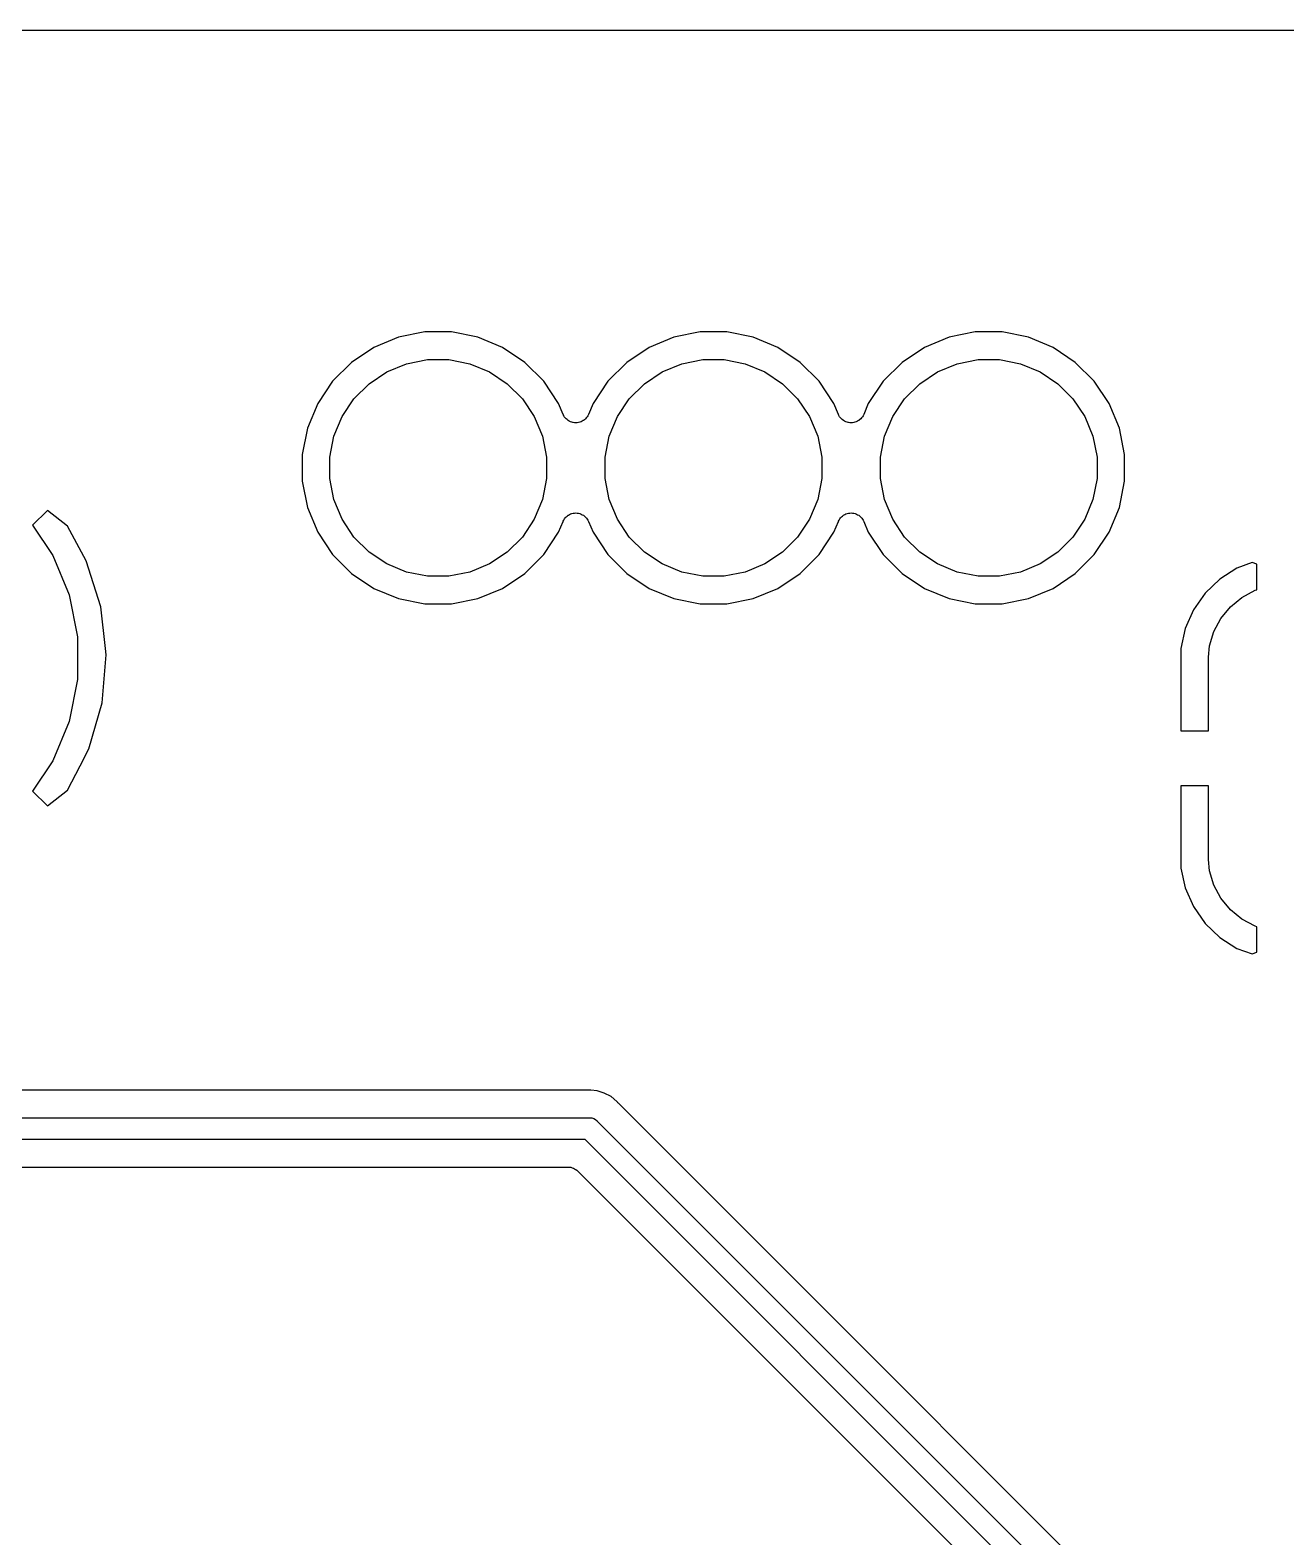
# Model space of a CAD drawing. Extents: x 49 to 143, y -158 to -38.
# Drawn here: x 118.92 to 130.5, y -53.42 to -39.52 of the extents above; entities that cross this region are included whole.
import ezdxf

# ---------------------------------------------------------------- set-up
doc = ezdxf.new("R2010")
doc.units = 0
doc.layers.add('BLACK', color=7, linetype='CONTINUOUS')

msp = doc.modelspace()

# ---------------------------------------------------------------- linework, layer by layer
at = {"layer": 'BLACK', "linetype": 'CONTINUOUS'}
for p, q in [((55.3157, -39.522), (137, -39.522)), ((122.316, -42.3552), (122.088, -42.4497)), ((122.558, -42.307), (122.316, -42.3552)), ((122.806, -42.307), (122.558, -42.307)), ((123.048, -42.3552), (122.806, -42.307)), ((123.276, -42.4497), (123.048, -42.3552)), ((124.856, -42.3552), (124.628, -42.4497)), ((125.098, -42.307), (124.856, -42.3552)), ((125.346, -42.307), (125.098, -42.307)), ((125.588, -42.3552), (125.346, -42.307)), ((125.816, -42.4497), (125.588, -42.3552)), ((127.396, -42.3552), (127.168, -42.4497)), ((127.638, -42.307), (127.396, -42.3552)), ((127.886, -42.307), (127.638, -42.307)), ((128.128, -42.3552), (127.886, -42.307)), ((128.356, -42.4497), (128.128, -42.3552)), ((122.088, -42.4497), (121.883, -42.587)), ((123.481, -42.587), (123.276, -42.4497)), ((124.628, -42.4497), (124.423, -42.587)), ((126.021, -42.587), (125.816, -42.4497)), ((127.168, -42.4497), (126.963, -42.587)), ((128.561, -42.587), (128.356, -42.4497)), ((121.883, -42.587), (121.708, -42.7616)), ((122.045, -42.7842), (122.208, -42.6748)), ((122.208, -42.6748), (122.39, -42.5994)), ((122.39, -42.5994), (122.584, -42.561)), ((122.584, -42.561), (122.78, -42.561)), ((122.78, -42.561), (122.974, -42.5994)), ((122.974, -42.5994), (123.156, -42.6748)), ((123.156, -42.6748), (123.319, -42.7842)), ((123.656, -42.7616), (123.481, -42.587)), ((124.423, -42.587), (124.248, -42.7616)), ((124.585, -42.7842), (124.748, -42.6748)), ((124.748, -42.6748), (124.93, -42.5994)), ((124.93, -42.5994), (125.124, -42.561)), ((125.124, -42.561), (125.32, -42.561)), ((125.32, -42.561), (125.514, -42.5994)), ((125.514, -42.5994), (125.696, -42.6748)), ((125.696, -42.6748), (125.859, -42.7842)), ((126.196, -42.7616), (126.021, -42.587)), ((126.963, -42.587), (126.788, -42.7616)), ((127.125, -42.7842), (127.288, -42.6748)), ((127.288, -42.6748), (127.47, -42.5994)), ((127.47, -42.5994), (127.664, -42.561)), ((127.664, -42.561), (127.86, -42.561)), ((127.86, -42.561), (128.054, -42.5994)), ((128.054, -42.5994), (128.236, -42.6748)), ((128.236, -42.6748), (128.399, -42.7842)), ((128.736, -42.7616), (128.561, -42.587)), ((121.708, -42.7616), (121.571, -42.967)), ((121.905, -42.9235), (122.045, -42.7842)), ((123.319, -42.7842), (123.459, -42.9235)), ((123.793, -42.967), (123.656, -42.7616)), ((124.248, -42.7616), (124.111, -42.967)), ((124.445, -42.9235), (124.585, -42.7842)), ((125.859, -42.7842), (125.999, -42.9235)), ((126.333, -42.967), (126.196, -42.7616)), ((126.788, -42.7616), (126.651, -42.967)), ((126.985, -42.9235), (127.125, -42.7842)), ((128.399, -42.7842), (128.539, -42.9235)), ((128.873, -42.967), (128.736, -42.7616)), ((121.796, -43.0873), (121.905, -42.9235)), ((123.459, -42.9235), (123.568, -43.0873)), ((124.336, -43.0873), (124.445, -42.9235)), ((125.999, -42.9235), (126.108, -43.0873)), ((126.876, -43.0873), (126.985, -42.9235)), ((128.539, -42.9235), (128.648, -43.0873)), ((121.571, -42.967), (121.476, -43.1952)), ((121.72, -43.2693), (121.796, -43.0873)), ((123.568, -43.0873), (123.644, -43.2693)), ((123.835, -43.0669), (123.793, -42.967)), ((123.84, -43.0778), (123.835, -43.0669)), ((123.846, -43.0884), (123.84, -43.0778)), ((123.846, -43.0886), (123.846, -43.0884)), ((123.846, -43.0888), (123.846, -43.0886)), ((123.854, -43.0983), (123.846, -43.0888)), ((124.057, -43.0903), (124.049, -43.0995)), ((124.063, -43.0792), (124.057, -43.0899)), ((124.057, -43.0899), (124.057, -43.0901)), ((124.057, -43.0901), (124.057, -43.0903)), ((124.069, -43.0686), (124.063, -43.0792)), ((124.111, -42.967), (124.069, -43.0669)), ((124.069, -43.0669), (124.069, -43.0681)), ((124.069, -43.0681), (124.069, -43.0682)), ((124.069, -43.0682), (124.069, -43.0682)), ((124.069, -43.0682), (124.069, -43.0686)), ((124.26, -43.2693), (124.336, -43.0873)), ((126.108, -43.0873), (126.184, -43.2693)), ((126.375, -43.0669), (126.333, -42.967)), ((126.38, -43.0778), (126.375, -43.0669)), ((126.386, -43.0884), (126.38, -43.0778)), ((126.386, -43.0886), (126.386, -43.0884)), ((126.386, -43.0888), (126.386, -43.0886)), ((126.394, -43.0983), (126.386, -43.0888)), ((126.597, -43.0903), (126.589, -43.0995)), ((126.603, -43.0792), (126.597, -43.0899)), ((126.597, -43.0899), (126.597, -43.0901)), ((126.597, -43.0901), (126.597, -43.0903)), ((126.609, -43.0686), (126.603, -43.0792)), ((126.651, -42.967), (126.609, -43.0669)), ((126.609, -43.0669), (126.609, -43.0681)), ((126.609, -43.0681), (126.609, -43.0682)), ((126.609, -43.0682), (126.609, -43.0682)), ((126.609, -43.0682), (126.609, -43.0686)), ((126.8, -43.2693), (126.876, -43.0873)), ((128.648, -43.0873), (128.724, -43.2693)), ((128.968, -43.1952), (128.873, -42.967)), ((121.476, -43.1952), (121.428, -43.4375)), ((123.862, -43.1077), (123.854, -43.0983)), ((123.862, -43.1078), (123.862, -43.1077)), ((123.862, -43.108), (123.862, -43.1078)), ((123.871, -43.1157), (123.862, -43.108)), ((123.881, -43.1235), (123.871, -43.1157)), ((123.881, -43.1236), (123.881, -43.1235)), ((123.881, -43.1237), (123.881, -43.1236)), ((123.892, -43.1295), (123.881, -43.1237)), ((123.903, -43.1353), (123.892, -43.1295)), ((123.903, -43.1354), (123.903, -43.1353)), ((123.903, -43.1355), (123.903, -43.1354)), ((123.915, -43.1391), (123.903, -43.1355)), ((123.926, -43.1427), (123.915, -43.1391)), ((123.927, -43.1428), (123.926, -43.1427)), ((123.926, -43.1427), (123.926, -43.1427)), ((123.939, -43.1441), (123.927, -43.1428)), ((123.951, -43.1453), (123.939, -43.1441)), ((123.964, -43.1442), (123.951, -43.1453)), ((123.951, -43.1453), (123.951, -43.1453)), ((123.951, -43.1453), (123.951, -43.1453)), ((123.976, -43.1431), (123.964, -43.1442)), ((123.988, -43.1395), (123.976, -43.143)), ((123.976, -43.143), (123.976, -43.1431)), ((123.976, -43.1431), (123.976, -43.1431)), ((123.999, -43.1362), (123.988, -43.1395)), ((124, -43.1361), (123.999, -43.1362)), ((124.011, -43.1303), (124, -43.136)), ((124, -43.136), (124, -43.1361)), ((124.021, -43.1247), (124.011, -43.1303)), ((124.022, -43.1246), (124.021, -43.1247)), ((124.031, -43.1168), (124.022, -43.1245)), ((124.022, -43.1245), (124.022, -43.1246)), ((124.041, -43.1092), (124.031, -43.1168)), ((124.049, -43.0995), (124.041, -43.1089)), ((124.041, -43.1089), (124.041, -43.109)), ((124.041, -43.109), (124.041, -43.1092)), ((126.402, -43.1077), (126.394, -43.0983)), ((126.402, -43.1078), (126.402, -43.1077)), ((126.402, -43.108), (126.402, -43.1078)), ((126.411, -43.1157), (126.402, -43.108)), ((126.421, -43.1235), (126.411, -43.1157)), ((126.421, -43.1236), (126.421, -43.1235)), ((126.421, -43.1237), (126.421, -43.1236)), ((126.432, -43.1295), (126.421, -43.1237)), ((126.443, -43.1353), (126.432, -43.1295)), ((126.443, -43.1354), (126.443, -43.1353)), ((126.443, -43.1355), (126.443, -43.1354)), ((126.455, -43.1391), (126.443, -43.1355)), ((126.466, -43.1427), (126.455, -43.1391)), ((126.467, -43.1428), (126.466, -43.1427)), ((126.466, -43.1427), (126.466, -43.1427)), ((126.479, -43.1441), (126.467, -43.1428)), ((126.491, -43.1453), (126.479, -43.1441)), ((126.504, -43.1442), (126.491, -43.1453)), ((126.491, -43.1453), (126.491, -43.1453)), ((126.491, -43.1453), (126.491, -43.1453)), ((126.516, -43.1431), (126.504, -43.1442)), ((126.528, -43.1395), (126.516, -43.143)), ((126.516, -43.143), (126.516, -43.1431)), ((126.516, -43.1431), (126.516, -43.1431)), ((126.539, -43.1362), (126.528, -43.1395)), ((126.54, -43.1361), (126.539, -43.1362)), ((126.551, -43.1303), (126.54, -43.136)), ((126.54, -43.136), (126.54, -43.1361)), ((126.561, -43.1247), (126.551, -43.1303)), ((126.562, -43.1246), (126.561, -43.1247)), ((126.571, -43.1168), (126.562, -43.1245)), ((126.562, -43.1245), (126.562, -43.1246)), ((126.581, -43.1092), (126.571, -43.1168)), ((126.589, -43.0995), (126.581, -43.1089)), ((126.581, -43.1089), (126.581, -43.109)), ((126.581, -43.109), (126.581, -43.1092)), ((129.016, -43.4375), (128.968, -43.1952)), ((121.682, -43.4625), (121.72, -43.2693)), ((123.644, -43.2693), (123.682, -43.4625)), ((124.222, -43.4625), (124.26, -43.2693)), ((126.184, -43.2693), (126.222, -43.4625)), ((126.762, -43.4625), (126.8, -43.2693)), ((128.724, -43.2693), (128.762, -43.4625)), ((121.428, -43.4375), (121.428, -43.6845)), ((121.682, -43.6595), (121.682, -43.4625)), ((123.682, -43.4625), (123.682, -43.6595)), ((124.222, -43.6595), (124.222, -43.4625)), ((126.222, -43.4625), (126.222, -43.6595)), ((126.762, -43.6595), (126.762, -43.4625)), ((128.762, -43.4625), (128.762, -43.6595)), ((129.016, -43.6845), (129.016, -43.4375)), ((121.428, -43.6845), (121.476, -43.9268)), ((121.72, -43.8527), (121.682, -43.6595)), ((123.682, -43.6595), (123.644, -43.8527)), ((124.26, -43.8527), (124.222, -43.6595)), ((126.222, -43.6595), (126.184, -43.8527)), ((126.8, -43.8527), (126.762, -43.6595)), ((128.762, -43.6595), (128.724, -43.8527)), ((128.968, -43.9268), (129.016, -43.6845)), ((121.476, -43.9268), (121.571, -44.155)), ((121.796, -44.0347), (121.72, -43.8527)), ((123.644, -43.8527), (123.568, -44.0347)), ((124.336, -44.0347), (124.26, -43.8527)), ((126.184, -43.8527), (126.108, -44.0347)), ((126.876, -44.0347), (126.8, -43.8527)), ((128.724, -43.8527), (128.648, -44.0347)), ((128.873, -44.155), (128.968, -43.9268)), ((119.076, -43.953), (118.94, -44.0894)), ((119.262, -44.0981), (119.076, -43.953)), ((121.905, -44.1985), (121.796, -44.0347)), ((123.568, -44.0347), (123.459, -44.1985)), ((123.793, -44.155), (123.835, -44.0551)), ((123.835, -44.0534), (123.841, -44.0427)), ((123.835, -44.0538), (123.835, -44.0534)), ((123.835, -44.0539), (123.835, -44.0538)), ((123.835, -44.0538), (123.835, -44.0538)), ((123.835, -44.0551), (123.835, -44.0539)), ((123.841, -44.0427), (123.847, -44.0321)), ((123.847, -44.0317), (123.855, -44.0224)), ((123.847, -44.0319), (123.847, -44.0317)), ((123.847, -44.0321), (123.847, -44.0319)), ((123.855, -44.0224), (123.863, -44.0131)), ((123.863, -44.0128), (123.873, -44.005)), ((123.863, -44.013), (123.863, -44.0128)), ((123.863, -44.0131), (123.863, -44.013)), ((123.873, -44.005), (123.882, -43.9975)), ((123.882, -43.9974), (123.883, -43.9973)), ((123.882, -43.9975), (123.882, -43.9974)), ((123.883, -43.9973), (123.894, -43.9916)), ((123.894, -43.9916), (123.904, -43.986)), ((123.904, -43.9859), (123.905, -43.9858)), ((123.904, -43.986), (123.904, -43.9859)), ((123.905, -43.9858), (123.916, -43.9824)), ((123.916, -43.9824), (123.928, -43.979)), ((123.928, -43.9789), (123.941, -43.9778)), ((123.928, -43.979), (123.928, -43.9789)), ((123.928, -43.9789), (123.928, -43.9789)), ((123.941, -43.9778), (123.953, -43.9767)), ((123.953, -43.9767), (123.953, -43.9767)), ((123.953, -43.9767), (123.953, -43.9767)), ((123.953, -43.9767), (123.965, -43.978)), ((123.965, -43.978), (123.977, -43.9792)), ((123.977, -43.9792), (123.978, -43.9793)), ((123.978, -43.9793), (123.978, -43.9793)), ((123.978, -43.9793), (123.989, -43.983)), ((123.989, -43.983), (124.001, -43.9865)), ((124.001, -43.9865), (124.001, -43.9866)), ((124.001, -43.9866), (124.001, -43.9867)), ((124.001, -43.9867), (124.012, -43.9925)), ((124.012, -43.9925), (124.023, -43.9983)), ((124.023, -43.9983), (124.023, -43.9984)), ((124.023, -43.9984), (124.023, -43.9985)), ((124.023, -43.9985), (124.033, -44.0063)), ((124.033, -44.0063), (124.042, -44.014)), ((124.042, -44.014), (124.042, -44.0142)), ((124.042, -44.0142), (124.042, -44.0143)), ((124.042, -44.0143), (124.05, -44.0239)), ((124.05, -44.0239), (124.058, -44.0332)), ((124.058, -44.0332), (124.058, -44.0334)), ((124.058, -44.0334), (124.058, -44.0336)), ((124.058, -44.0336), (124.064, -44.0444)), ((124.064, -44.0444), (124.069, -44.0551)), ((124.069, -44.0551), (124.111, -44.155)), ((124.445, -44.1985), (124.336, -44.0347)), ((126.108, -44.0347), (125.999, -44.1985)), ((126.333, -44.155), (126.375, -44.0551)), ((126.375, -44.0534), (126.381, -44.0427)), ((126.375, -44.0538), (126.375, -44.0534)), ((126.375, -44.0539), (126.375, -44.0538)), ((126.375, -44.0538), (126.375, -44.0538)), ((126.375, -44.0551), (126.375, -44.0539)), ((126.381, -44.0427), (126.387, -44.0321)), ((126.387, -44.0317), (126.395, -44.0224)), ((126.387, -44.0319), (126.387, -44.0317)), ((126.387, -44.0321), (126.387, -44.0319)), ((126.395, -44.0224), (126.403, -44.0131)), ((126.403, -44.0128), (126.413, -44.005)), ((126.403, -44.013), (126.403, -44.0128)), ((126.403, -44.0131), (126.403, -44.013)), ((126.413, -44.005), (126.422, -43.9975)), ((126.422, -43.9974), (126.423, -43.9973)), ((126.422, -43.9975), (126.422, -43.9974)), ((126.423, -43.9973), (126.434, -43.9916)), ((126.434, -43.9916), (126.444, -43.986)), ((126.444, -43.9859), (126.445, -43.9858)), ((126.444, -43.986), (126.444, -43.9859)), ((126.445, -43.9858), (126.456, -43.9824)), ((126.456, -43.9824), (126.468, -43.979)), ((126.468, -43.9789), (126.481, -43.9778)), ((126.468, -43.979), (126.468, -43.9789)), ((126.468, -43.9789), (126.468, -43.9789)), ((126.481, -43.9778), (126.493, -43.9767)), ((126.493, -43.9767), (126.493, -43.9767)), ((126.493, -43.9767), (126.493, -43.9767)), ((126.493, -43.9767), (126.505, -43.978)), ((126.505, -43.978), (126.517, -43.9792)), ((126.517, -43.9792), (126.518, -43.9793)), ((126.518, -43.9793), (126.518, -43.9793)), ((126.518, -43.9793), (126.529, -43.983)), ((126.529, -43.983), (126.541, -43.9865)), ((126.541, -43.9865), (126.541, -43.9866)), ((126.541, -43.9866), (126.541, -43.9867)), ((126.541, -43.9867), (126.552, -43.9925)), ((126.552, -43.9925), (126.563, -43.9983)), ((126.563, -43.9983), (126.563, -43.9984)), ((126.563, -43.9984), (126.563, -43.9985)), ((126.563, -43.9985), (126.573, -44.0063)), ((126.573, -44.0063), (126.582, -44.014)), ((126.582, -44.014), (126.582, -44.0142)), ((126.582, -44.0142), (126.582, -44.0143)), ((126.582, -44.0143), (126.59, -44.0239)), ((126.59, -44.0239), (126.598, -44.0332)), ((126.598, -44.0332), (126.598, -44.0334)), ((126.598, -44.0334), (126.598, -44.0336)), ((126.598, -44.0336), (126.604, -44.0444)), ((126.604, -44.0444), (126.609, -44.0551)), ((126.609, -44.0551), (126.651, -44.155)), ((126.985, -44.1985), (126.876, -44.0347)), ((128.648, -44.0347), (128.539, -44.1985)), ((118.94, -44.0894), (119.126, -44.3686)), ((119.434, -44.4195), (119.262, -44.0981)), ((121.571, -44.155), (121.708, -44.3604)), ((122.045, -44.3378), (121.905, -44.1985)), ((123.459, -44.1985), (123.319, -44.3378)), ((123.656, -44.3604), (123.793, -44.155)), ((124.111, -44.155), (124.248, -44.3604)), ((124.585, -44.3378), (124.445, -44.1985)), ((125.999, -44.1985), (125.859, -44.3378)), ((126.196, -44.3604), (126.333, -44.155)), ((126.651, -44.155), (126.788, -44.3604)), ((127.125, -44.3378), (126.985, -44.1985)), ((128.539, -44.1985), (128.399, -44.3378)), ((128.736, -44.3604), (128.873, -44.155)), ((122.208, -44.4472), (122.045, -44.3378)), ((123.319, -44.3378), (123.156, -44.4472)), ((124.748, -44.4472), (124.585, -44.3378)), ((125.859, -44.3378), (125.696, -44.4472)), ((127.288, -44.4472), (127.125, -44.3378)), ((128.399, -44.3378), (128.236, -44.4472)), ((119.126, -44.3686), (119.277, -44.7326)), ((119.569, -44.8434), (119.434, -44.4195)), ((121.708, -44.3604), (121.883, -44.535)), ((122.39, -44.5226), (122.208, -44.4472)), ((123.156, -44.4472), (122.974, -44.5226)), ((123.481, -44.535), (123.656, -44.3604)), ((124.248, -44.3604), (124.423, -44.535)), ((124.93, -44.5226), (124.748, -44.4472)), ((125.696, -44.4472), (125.514, -44.5226)), ((126.021, -44.535), (126.196, -44.3604)), ((126.788, -44.3604), (126.963, -44.535)), ((127.47, -44.5226), (127.288, -44.4472)), ((128.236, -44.4472), (128.054, -44.5226)), ((128.561, -44.535), (128.736, -44.3604)), ((130.194, -44.4348), (130.05, -44.4855)), ((130.235, -44.4502), (130.194, -44.4348)), ((130.235, -44.6856), (130.235, -44.4502)), ((121.883, -44.535), (122.088, -44.6723)), ((122.584, -44.561), (122.39, -44.5226)), ((122.78, -44.561), (122.584, -44.561)), ((122.974, -44.5226), (122.78, -44.561)), ((123.276, -44.6723), (123.481, -44.535)), ((124.423, -44.535), (124.628, -44.6723)), ((125.124, -44.561), (124.93, -44.5226)), ((125.32, -44.561), (125.124, -44.561)), ((125.514, -44.5226), (125.32, -44.561)), ((125.816, -44.6723), (126.021, -44.535)), ((126.963, -44.535), (127.168, -44.6723)), ((127.664, -44.561), (127.47, -44.5226)), ((127.86, -44.561), (127.664, -44.561)), ((128.054, -44.5226), (127.86, -44.561)), ((128.356, -44.6723), (128.561, -44.535)), ((129.894, -44.586), (129.758, -44.7166)), ((130.05, -44.4855), (129.894, -44.586)), ((119.277, -44.7326), (119.354, -45.119)), ((122.088, -44.6723), (122.316, -44.7668)), ((123.048, -44.7668), (123.276, -44.6723)), ((124.628, -44.6723), (124.856, -44.7668)), ((125.588, -44.7668), (125.816, -44.6723)), ((127.168, -44.6723), (127.396, -44.7668)), ((128.128, -44.7668), (128.356, -44.6723)), ((129.758, -44.7166), (129.65, -44.8712)), ((129.992, -44.8426), (130.098, -44.7552)), ((130.098, -44.7552), (130.22, -44.6902)), ((130.22, -44.6902), (130.235, -44.6856)), ((119.612, -45.2272), (119.569, -44.8434)), ((122.316, -44.7668), (122.558, -44.815)), ((122.558, -44.815), (122.806, -44.815)), ((122.806, -44.815), (123.048, -44.7668)), ((124.856, -44.7668), (125.098, -44.815)), ((125.098, -44.815), (125.346, -44.815)), ((125.346, -44.815), (125.588, -44.7668)), ((127.396, -44.7668), (127.638, -44.815)), ((127.638, -44.815), (127.886, -44.815)), ((127.886, -44.815), (128.128, -44.7668)), ((129.65, -44.8712), (129.575, -45.0439)), ((129.904, -44.9492), (129.992, -44.8426)), ((129.839, -45.0708), (129.904, -44.9492)), ((119.354, -45.119), (119.354, -45.513)), ((129.575, -45.0439), (129.535, -45.2267)), ((129.799, -45.2028), (129.839, -45.0708)), ((119.581, -45.7271), (119.619, -45.2847)), ((119.619, -45.2847), (119.612, -45.2272)), ((129.535, -45.2267), (129.535, -45.986)), ((129.789, -45.3056), (129.799, -45.2028)), ((129.789, -45.986), (129.789, -45.3056)), ((119.354, -45.513), (119.277, -45.8994)), ((119.458, -46.1537), (119.581, -45.7271)), ((119.277, -45.8994), (119.126, -46.2634)), ((129.535, -45.986), (129.789, -45.986)), ((119.126, -46.2634), (118.94, -46.5426)), ((119.378, -46.3086), (119.458, -46.1537)), ((119.261, -46.5345), (119.378, -46.3087)), ((119.378, -46.3087), (119.378, -46.3086)), ((118.94, -46.5426), (119.076, -46.679)), ((119.076, -46.679), (119.261, -46.5345)), ((129.535, -46.494), (129.535, -47.2533)), ((129.789, -46.494), (129.535, -46.494)), ((129.789, -47.1744), (129.789, -46.494)), ((129.535, -47.2533), (129.575, -47.4361)), ((129.799, -47.2772), (129.789, -47.1744)), ((129.839, -47.4092), (129.799, -47.2772)), ((129.575, -47.4361), (129.65, -47.6088)), ((129.904, -47.5308), (129.839, -47.4092)), ((129.992, -47.6374), (129.904, -47.5308)), ((129.65, -47.6088), (129.758, -47.7634)), ((130.098, -47.7248), (129.992, -47.6374)), ((129.758, -47.7634), (129.894, -47.894)), ((130.22, -47.7898), (130.098, -47.7248)), ((130.235, -47.7944), (130.22, -47.7898)), ((130.235, -48.0298), (130.235, -47.7944)), ((129.894, -47.894), (130.05, -47.9945)), ((130.05, -47.9945), (130.194, -48.0452)), ((130.194, -48.0452), (130.235, -48.0298)), ((124.055, -49.303), (116.531, -49.303)), ((124.061, -49.3025), (124.055, -49.303)), ((124.066, -49.3025), (124.061, -49.3025)), ((124.068, -49.3024), (124.066, -49.3025)), ((124.079, -49.3013), (124.068, -49.3024)), ((124.09, -49.3024), (124.079, -49.3013)), ((124.148, -49.3081), (124.09, -49.3024)), ((124.09, -49.3024), (124.09, -49.3024)), ((124.215, -49.3284), (124.148, -49.3081)), ((124.277, -49.3612), (124.215, -49.3284)), ((124.331, -49.4055), (124.277, -49.3612)), ((124.338, -49.4142), (124.331, -49.4055)), ((124.341, -49.4179), (124.338, -49.4142)), ((124.345, -49.4221), (124.341, -49.4179)), ((124.346, -49.4234), (124.345, -49.4221)), ((125.988, -51.0649), (124.346, -49.4234)), ((116.373, -49.557), (124.074, -49.557)), ((124.074, -49.557), (124.079, -49.5565)), ((124.079, -49.5565), (124.084, -49.557)), ((124.084, -49.557), (124.084, -49.557)), ((124.084, -49.557), (124.099, -49.5584)), ((124.099, -49.5584), (124.117, -49.5642)), ((124.117, -49.5642), (124.135, -49.5735)), ((124.135, -49.5735), (124.15, -49.5859)), ((124.15, -49.5859), (124.153, -49.5898)), ((124.153, -49.5898), (128.718, -54.1548)), ((124.038, -49.757), (116.337, -49.757)), ((128.551, -54.2704), (124.038, -49.757)), ((116.356, -50.011), (123.88, -50.011)), ((123.88, -50.011), (123.88, -50.011)), ((123.88, -50.011), (123.88, -50.011)), ((123.88, -50.011), (123.88, -50.011)), ((123.88, -50.011), (123.882, -50.011)), ((123.882, -50.011), (123.893, -50.0123)), ((123.893, -50.0123), (123.905, -50.0135)), ((123.905, -50.0135), (123.906, -50.0137)), ((123.906, -50.0137), (123.906, -50.0138)), ((123.906, -50.0138), (123.917, -50.0173)), ((123.917, -50.0173), (123.929, -50.0208)), ((123.929, -50.0208), (123.929, -50.0211)), ((123.929, -50.0211), (123.93, -50.0213)), ((123.93, -50.0213), (123.94, -50.0269)), ((123.94, -50.0269), (123.95, -50.0325)), ((123.95, -50.0325), (123.951, -50.0329)), ((123.951, -50.0329), (123.952, -50.0332)), ((123.952, -50.0332), (123.96, -50.0407)), ((123.96, -50.0407), (123.97, -50.0482)), ((123.97, -50.0482), (128.26, -54.3384)), ((125.988, -51.065), (125.988, -51.0649)), ((128.885, -53.962), (125.988, -51.065))]:
    msp.add_line(p, q, dxfattribs=at)

doc.saveas('drawing.dxf')
